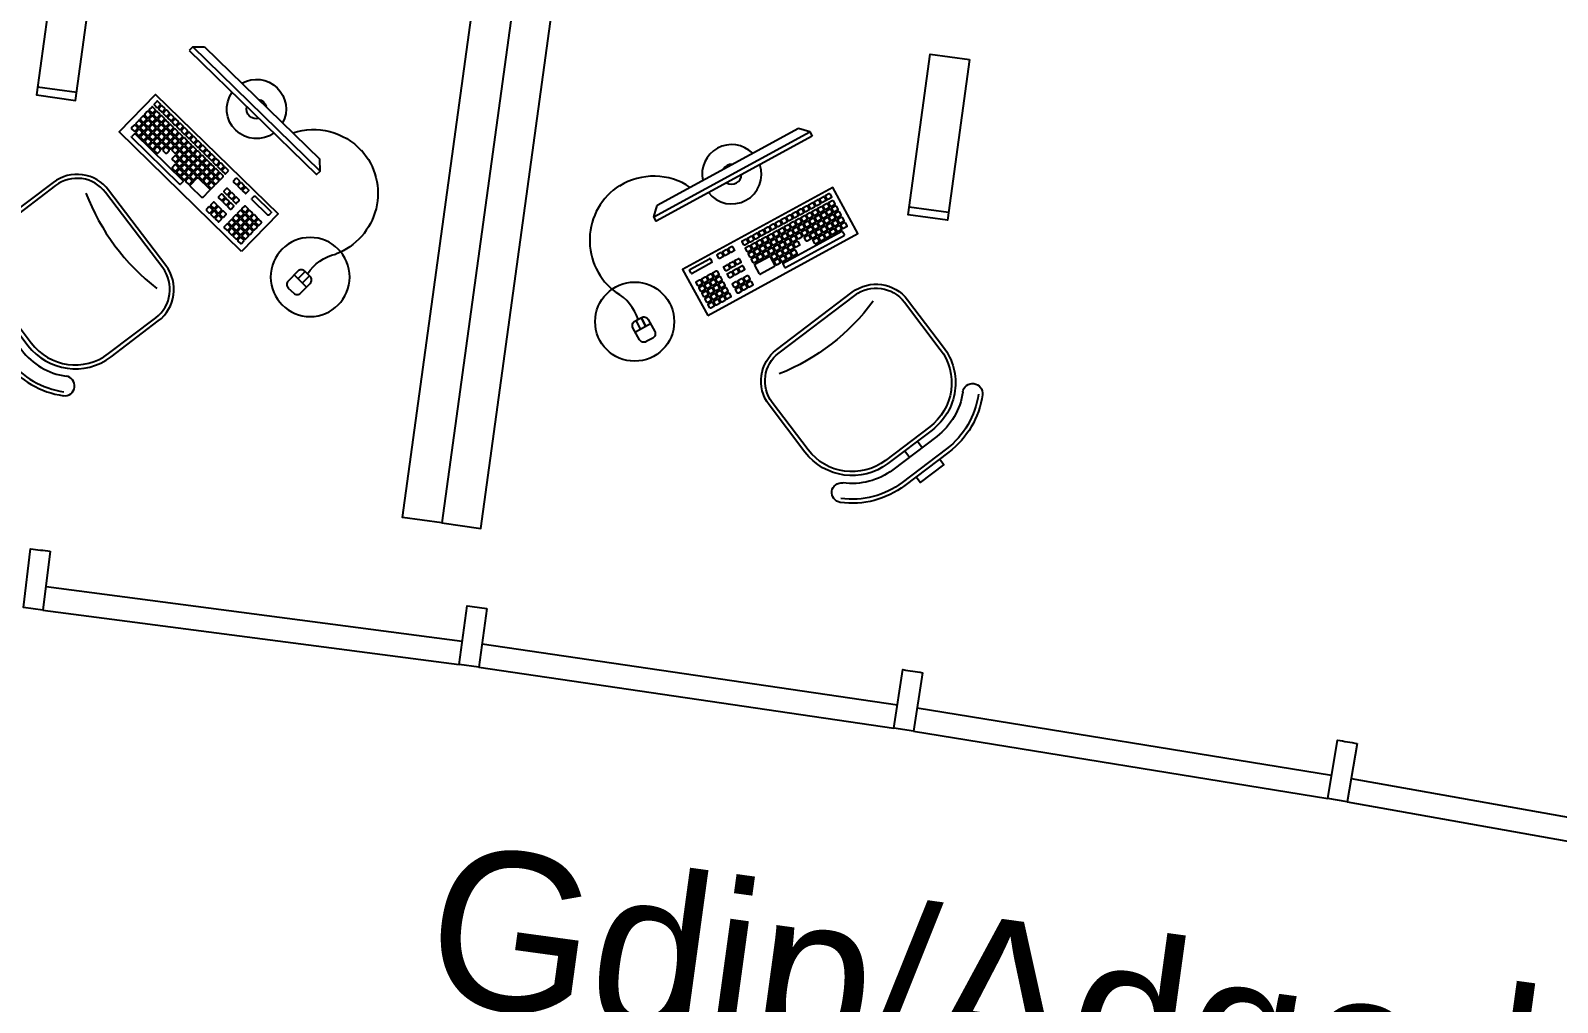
# Model space of a CAD drawing. Extents: x -1.7 to 87, y -33.6 to 19.
# Drawn here: x 23.997 to 27.86, y -1.741 to 0.718 of the extents above; entities that cross this region are included whole.
import ezdxf

# ---------------------------------------------------------------- set-up
doc = ezdxf.new("R2010")
doc.units = 0
for name, color, linetype in [('AR-ESQ', 2, 'Continuous'), ('AR-MOB', 2, 'Continuous'), ('AR-TXT', 2, 'Continuous')]:
    doc.layers.add(name, color=color, linetype=linetype)
doc.styles.add('1-125', font='stylu.ttf', dxfattribs={"height": 0.2})

# ---------------------------------------------------------------- blocks, each defined once
blk = doc.blocks.new('CADEIRA-S')
at = {"color": 2}
for p, q in [((0.0718, 0.2686), (-0.0682, 0.2686)), ((0.0718, 0.2186), (-0.0682, 0.2186)), ((0.0718, 0.1986), (-0.0682, 0.1986)), ((-0.2182, 0.0486), (-0.2182, -0.1014)), ((0.2218, -0.1014), (0.2218, 0.0486)), ((-0.1182, -0.2014), (0.1218, -0.2014))]:
    blk.add_line(p, q, dxfattribs=at)
at = {"color": 1}
for p, q in [((0.0718, 0.2586), (-0.0682, 0.2586)), ((-0.0148, 0.1986), (-0.0149, 0.2186)), ((0.0252, 0.1986), (0.0251, 0.2186)), ((0.0718, 0.1886), (-0.0682, 0.1886)), ((-0.2082, 0.0486), (-0.2082, -0.1014)), ((0.2118, -0.1014), (0.2118, 0.0486)), ((-0.1182, -0.1914), (0.1218, -0.1914))]:
    blk.add_line(p, q, dxfattribs=at)
at = {"color": 2}
blk.add_lwpolyline([(-0.032, 0.2686), (-0.032, 0.2867), (0.0426, 0.2867), (0.0426, 0.2686)], dxfattribs=at)
for centre, radius, start, end in [((-0.0682, 0.0486), 0.22, 90, 135), ((0.0718, 0.0486), 0.22, 45, 90), ((-0.2061, 0.1864), 0.025, 135, 315), ((-0.0682, 0.0486), 0.15, 90, 180), ((-0.0682, 0.0486), 0.17, 90, 135), ((0.0718, 0.0486), 0.17, 45, 90), ((0.0718, 0.0486), 0.15, 0, 90), ((0.2097, 0.1864), 0.025, 225, 45), ((-0.1182, -0.1014), 0.1, 180, 270), ((0.1218, -0.1014), 0.1, 270, 0)]:
    blk.add_arc(centre, radius, start, end, dxfattribs=at)
at = {"color": 1}
for centre, radius, start, end in [((-0.0682, 0.0486), 0.21, 90, 135), ((0.0718, 0.0486), 0.21, 45, 90), ((-0.0682, 0.0486), 0.14, 90, 180), ((0.0718, 0.0486), 0.14, 0, 90), ((-0.1182, -0.1014), 0.09, 180, 270), ((0.1218, -0.1014), 0.09, 270, 0), ((-0.0052, -0.6823), 0.5534, 73.6911, 105.2491)]:
    blk.add_arc(centre, radius, start, end, dxfattribs=at)
blk = doc.blocks.new('CPU')
at = {"color": 1}
blk.add_line((1.1721, 1.0512), (1.1721, 0.9512), dxfattribs=at)
blk.add_lwpolyline([(0.7821, 0.9512), (1.1921, 0.9512), (1.1921, 1.0512), (0.7821, 1.0512)], close=True, dxfattribs=at)
blk = doc.blocks.new('estacao de trabalho 290 x 150')
at = {"color": 252}
for p, q in [((0.5718, 0.898), (0.5753, 0.9006)), ((0.681, 0.7663), (0.5804, 0.9024)), ((0.5808, 0.9046), (0.5882, 0.9101)), ((0.691, 0.7737), (0.5904, 0.9098)), ((0.6693, 0.7315), (0.6898, 0.7467)), ((0.6743, 0.7593), (0.6777, 0.7619)), ((0.6832, 0.7659), (0.6907, 0.7714)), ((0.6921, 0.7463), (0.7165, 0.7132)), ((0.6934, 0.6962), (0.669, 0.7293)), ((0.7162, 0.711), (0.6957, 0.6958)), ((0.7401, 0.6863), (0.7375, 0.6898)), ((0.7289, 0.5348), (0.6952, 0.5804)), ((0.6955, 0.5827), (0.7022, 0.5876)), ((0.7044, 0.5873), (0.7381, 0.5416)), ((0.7378, 0.5394), (0.7311, 0.5345))]:
    blk.add_line(p, q, dxfattribs=at)
at = {"color": 2}
for p, q in [((0.3423, 0.788), (0.3379, 0.7583)), ((0.3379, 0.7583), (0.5801, 0.4305)), ((0.6097, 0.426), (0.5801, 0.4305)), ((0.8666, 0.4291), (0.887, 0.4442)), ((0.887, 0.4442), (0.8666, 0.4291)), ((0.8758, 0.4167), (0.8962, 0.4318)), ((0.8789, 0.4551), (0.905, 0.4198))]:
    blk.add_line(p, q, dxfattribs=at)
for points in [[(0.8381, 0.5953), (0.5809, 0.9435), (0.4743, 0.8647), (0.7315, 0.5165)], [(-1.45, 0), (1.45, 0), (1.45, 0.1), (-1.45, 0.1)]]:
    blk.add_lwpolyline(points, close=True, dxfattribs=at)
at = {"color": 252}
for points in [[(0.5331, 0.8893), (0.54, 0.8944, -0.414214), (0.5427, 0.894), (0.5478, 0.8871, -0.414214), (0.5474, 0.8844), (0.5405, 0.8793, -0.414214), (0.5378, 0.8797), (0.5327, 0.8866, -0.414214)], [(0.546, 0.8988), (0.5529, 0.9039, -0.414214), (0.5556, 0.9035), (0.5607, 0.8966, -0.414214), (0.5603, 0.8939), (0.5533, 0.8888, -0.414214), (0.5507, 0.8892), (0.5456, 0.8962, -0.414214)], [(0.5555, 0.8859), (0.5624, 0.8911, -0.414214), (0.5651, 0.8907), (0.5702, 0.8837, -0.414214), (0.5698, 0.8811), (0.5629, 0.8759, -0.414214), (0.5602, 0.8763), (0.5551, 0.8833, -0.414214)], [(0.5588, 0.9083), (0.5658, 0.9134, -0.414214), (0.5684, 0.913), (0.5736, 0.9061, -0.414214), (0.5732, 0.9034), (0.5662, 0.8983, -0.414214), (0.5636, 0.8987), (0.5584, 0.9057, -0.414214)], [(0.5683, 0.8954), (0.5753, 0.9006, -0.414214), (0.5779, 0.9002), (0.5831, 0.8932, -0.414214), (0.5827, 0.8906), (0.5757, 0.8854, -0.414214), (0.5731, 0.8858), (0.5679, 0.8928, -0.414214)], [(0.4915, 0.8595), (0.4985, 0.8646, -0.414214), (0.5011, 0.8642), (0.5063, 0.8573, -0.414214), (0.5059, 0.8546), (0.4989, 0.8495, -0.414214), (0.4963, 0.8499), (0.4911, 0.8569, -0.414214)], [(0.501, 0.8466), (0.508, 0.8518, -0.414214), (0.5106, 0.8514), (0.5158, 0.8444, -0.414214), (0.5154, 0.8418), (0.5084, 0.8366, -0.414214), (0.5058, 0.837), (0.5006, 0.844, -0.414214)], [(0.5073, 0.8703), (0.5143, 0.8754, -0.414214), (0.5169, 0.875), (0.5221, 0.8681, -0.414214), (0.5217, 0.8654), (0.5147, 0.8603, -0.414214), (0.5121, 0.8607), (0.507, 0.8676, -0.414214)], [(0.5169, 0.8574), (0.5238, 0.8625, -0.414214), (0.5265, 0.8621), (0.5316, 0.8552, -0.414214), (0.5312, 0.8525), (0.5242, 0.8474, -0.414214), (0.5216, 0.8478), (0.5165, 0.8548, -0.414214)], [(0.5202, 0.8798), (0.5272, 0.8849, -0.414214), (0.5298, 0.8845), (0.535, 0.8776, -0.414214), (0.5346, 0.8749), (0.5276, 0.8698, -0.414214), (0.525, 0.8702), (0.5198, 0.8771, -0.414214)], [(0.5264, 0.8445), (0.5333, 0.8497, -0.414214), (0.536, 0.8493), (0.5411, 0.8423, -0.414214), (0.5407, 0.8397), (0.5338, 0.8345, -0.414214), (0.5311, 0.8349), (0.526, 0.8419, -0.414214)], [(0.5297, 0.8669), (0.5367, 0.8721, -0.414214), (0.5393, 0.8717), (0.5445, 0.8647, -0.414214), (0.5441, 0.8621), (0.5371, 0.8569, -0.414214), (0.5345, 0.8573), (0.5293, 0.8643, -0.414214)], [(0.5392, 0.854), (0.5462, 0.8592, -0.414214), (0.5488, 0.8588), (0.554, 0.8518, -0.414214), (0.5536, 0.8492), (0.5466, 0.844, -0.414214), (0.544, 0.8444), (0.5388, 0.8514, -0.414214)], [(0.5426, 0.8764), (0.5495, 0.8816, -0.414214), (0.5522, 0.8812), (0.5573, 0.8742, -0.414214), (0.5569, 0.8716), (0.55, 0.8664, -0.414214), (0.5473, 0.8668), (0.5422, 0.8738, -0.414214)], [(0.5521, 0.8636), (0.5591, 0.8687, -0.414214), (0.5617, 0.8683), (0.5668, 0.8613, -0.414214), (0.5664, 0.8587), (0.5595, 0.8536, -0.414214), (0.5568, 0.8539), (0.5517, 0.8609, -0.414214)], [(0.5616, 0.8507), (0.5686, 0.8558, -0.414214), (0.5712, 0.8554), (0.5763, 0.8485, -0.414214), (0.5759, 0.8458), (0.569, 0.8407, -0.414214), (0.5663, 0.8411), (0.5612, 0.848, -0.414214)], [(0.565, 0.8731), (0.5719, 0.8782, -0.414214), (0.5746, 0.8778), (0.5797, 0.8708, -0.414214), (0.5793, 0.8682), (0.5724, 0.8631, -0.414214), (0.5697, 0.8635), (0.5646, 0.8704, -0.414214)], [(0.5745, 0.8602), (0.5814, 0.8653, -0.414214), (0.5841, 0.8649), (0.5892, 0.858, -0.414214), (0.5888, 0.8553), (0.5819, 0.8502, -0.414214), (0.5792, 0.8506), (0.5741, 0.8575, -0.414214)], [(0.5778, 0.8826), (0.5848, 0.8877, -0.414214), (0.5874, 0.8873), (0.5926, 0.8804, -0.414214), (0.5922, 0.8777), (0.5852, 0.8726, -0.414214), (0.5826, 0.873), (0.5774, 0.8799, -0.414214)], [(0.584, 0.8473), (0.5909, 0.8525, -0.414214), (0.5936, 0.8521), (0.5987, 0.8451, -0.414214), (0.5983, 0.8425), (0.5914, 0.8373, -0.414214), (0.5887, 0.8377), (0.5836, 0.8447, -0.414214)], [(0.5873, 0.8697), (0.5943, 0.8748, -0.414214), (0.5969, 0.8744), (0.6021, 0.8675, -0.414214), (0.6017, 0.8648), (0.5947, 0.8597, -0.414214), (0.5921, 0.8601), (0.5869, 0.8671, -0.414214)], [(0.5969, 0.8568), (0.6038, 0.862, -0.414214), (0.6065, 0.8616), (0.6116, 0.8546, -0.414214), (0.6112, 0.852), (0.6042, 0.8468, -0.414214), (0.6016, 0.8472), (0.5965, 0.8542, -0.414214)], [(0.5105, 0.8338), (0.5175, 0.8389, -0.414214), (0.5201, 0.8385), (0.5253, 0.8315, -0.414214), (0.5249, 0.8289), (0.5179, 0.8238, -0.414214), (0.5153, 0.8242), (0.5101, 0.8311, -0.414214)], [(0.52, 0.8209), (0.527, 0.826, -0.414214), (0.5296, 0.8256), (0.5348, 0.8187, -0.414214), (0.5344, 0.816), (0.5274, 0.8109, -0.414214), (0.5248, 0.8113), (0.5196, 0.8182, -0.414214)], [(0.5295, 0.808), (0.5365, 0.8132, -0.414214), (0.5391, 0.8128), (0.5443, 0.8058, -0.414214), (0.5439, 0.8032), (0.5369, 0.798, -0.414214), (0.5343, 0.7984), (0.5292, 0.8054, -0.414214)], [(0.5359, 0.8317), (0.5428, 0.8368, -0.414214), (0.5455, 0.8364), (0.5506, 0.8295, -0.414214), (0.5502, 0.8268), (0.5433, 0.8217, -0.414214), (0.5406, 0.8221), (0.5355, 0.829, -0.414214)], [(0.5454, 0.8188), (0.5523, 0.8239, -0.414214), (0.555, 0.8235), (0.5601, 0.8166, -0.414214), (0.5597, 0.8139), (0.5528, 0.8088, -0.414214), (0.5501, 0.8092), (0.545, 0.8162, -0.414214)], [(0.5487, 0.8412), (0.5557, 0.8463, -0.414214), (0.5583, 0.8459), (0.5635, 0.839, -0.414214), (0.5631, 0.8363), (0.5561, 0.8312, -0.414214), (0.5535, 0.8316), (0.5483, 0.8385, -0.414214)], [(0.5549, 0.8059), (0.5618, 0.8111, -0.414214), (0.5645, 0.8107), (0.5696, 0.8037, -0.414214), (0.5692, 0.8011), (0.5623, 0.7959, -0.414214), (0.5596, 0.7963), (0.5545, 0.8033, -0.414214)], [(0.5582, 0.8283), (0.5652, 0.8334, -0.414214), (0.5678, 0.833), (0.573, 0.8261, -0.414214), (0.5726, 0.8234), (0.5656, 0.8183, -0.414214), (0.563, 0.8187), (0.5578, 0.8257, -0.414214)], [(0.5678, 0.8154), (0.5747, 0.8206, -0.414214), (0.5774, 0.8202), (0.5825, 0.8132, -0.414214), (0.5821, 0.8106), (0.5751, 0.8054, -0.414214), (0.5725, 0.8058), (0.5674, 0.8128, -0.414214)], [(0.5711, 0.8378), (0.5781, 0.843, -0.414214), (0.5807, 0.8426), (0.5859, 0.8356, -0.414214), (0.5855, 0.833), (0.5785, 0.8278, -0.414214), (0.5759, 0.8282), (0.5707, 0.8352, -0.414214)], [(0.5806, 0.8249), (0.5876, 0.8301, -0.414214), (0.5902, 0.8297), (0.5954, 0.8227, -0.414214), (0.595, 0.8201), (0.588, 0.8149, -0.414214), (0.5854, 0.8153), (0.5802, 0.8223, -0.414214)], [(0.5901, 0.8121), (0.5971, 0.8172, -0.414214), (0.5997, 0.8168), (0.6049, 0.8099, -0.414214), (0.6045, 0.8072), (0.5975, 0.8021, -0.414214), (0.5949, 0.8025), (0.5897, 0.8094, -0.414214)], [(0.5935, 0.8345), (0.6004, 0.8396, -0.414214), (0.6031, 0.8392), (0.6082, 0.8322, -0.414214), (0.6078, 0.8296), (0.6009, 0.8245, -0.414214), (0.5982, 0.8249), (0.5931, 0.8318, -0.414214)], [(0.603, 0.8216), (0.61, 0.8267, -0.414214), (0.6126, 0.8263), (0.6177, 0.8194, -0.414214), (0.6173, 0.8167), (0.6104, 0.8116, -0.414214), (0.6077, 0.812), (0.6026, 0.8189, -0.414214)], [(0.6064, 0.844), (0.6133, 0.8491, -0.414214), (0.616, 0.8487), (0.6211, 0.8417, -0.414214), (0.6207, 0.8391), (0.6137, 0.834, -0.414214), (0.6111, 0.8344), (0.606, 0.8413, -0.414214)], [(0.5391, 0.7952), (0.546, 0.8003, -0.414214), (0.5487, 0.7999), (0.5538, 0.7929, -0.414214), (0.5534, 0.7903), (0.5464, 0.7852, -0.414214), (0.5438, 0.7856), (0.5387, 0.7925, -0.414214)], [(0.5486, 0.7823), (0.5555, 0.7874, -0.414214), (0.5582, 0.787), (0.5633, 0.7801, -0.414214), (0.5629, 0.7774), (0.556, 0.7723, -0.414214), (0.5533, 0.7727), (0.5482, 0.7796, -0.414214)], [(0.5581, 0.7694), (0.565, 0.7746, -0.414214), (0.5677, 0.7742), (0.5728, 0.7672, -0.414214), (0.5724, 0.7646), (0.5655, 0.7594, -0.414214), (0.5628, 0.7598), (0.5577, 0.7668, -0.414214)], [(0.5644, 0.7931), (0.5713, 0.7982, -0.414214), (0.574, 0.7978), (0.5791, 0.7908, -0.414214), (0.5787, 0.7882), (0.5718, 0.7831, -0.414214), (0.5691, 0.7835), (0.564, 0.7904, -0.414214)], [(0.5739, 0.7802), (0.5809, 0.7853, -0.414214), (0.5835, 0.7849), (0.5886, 0.778, -0.414214), (0.5882, 0.7753), (0.5813, 0.7702, -0.414214), (0.5786, 0.7706), (0.5735, 0.7775, -0.414214)], [(0.5773, 0.8026), (0.5842, 0.8077, -0.414214), (0.5869, 0.8073), (0.592, 0.8004, -0.414214), (0.5916, 0.7977), (0.5846, 0.7926, -0.414214), (0.582, 0.793), (0.5769, 0.7999, -0.414214)], [(0.5834, 0.7673), (0.5904, 0.7725, -0.414214), (0.593, 0.7721), (0.5981, 0.7651, -0.414214), (0.5977, 0.7625), (0.5908, 0.7573, -0.414214), (0.5881, 0.7577), (0.583, 0.7647, -0.414214)], [(0.5868, 0.7897), (0.5937, 0.7948, -0.414214), (0.5964, 0.7944), (0.6015, 0.7875, -0.414214), (0.6011, 0.7848), (0.5942, 0.7797, -0.414214), (0.5915, 0.7801), (0.5864, 0.7871, -0.414214)], [(0.5963, 0.7768), (0.6032, 0.782, -0.414214), (0.6059, 0.7816), (0.611, 0.7746, -0.414214), (0.6106, 0.772), (0.6037, 0.7668, -0.414214), (0.601, 0.7672), (0.5959, 0.7742, -0.414214)], [(0.5996, 0.7992), (0.6066, 0.8043, -0.414214), (0.6092, 0.8039), (0.6144, 0.797, -0.414214), (0.614, 0.7943), (0.607, 0.7892, -0.414214), (0.6044, 0.7896), (0.5992, 0.7966, -0.414214)], [(0.6091, 0.7863), (0.6161, 0.7915, -0.414214), (0.6187, 0.7911), (0.6239, 0.7841, -0.414214), (0.6235, 0.7815), (0.6165, 0.7763, -0.414214), (0.6139, 0.7767), (0.6087, 0.7837, -0.414214)], [(0.6187, 0.7735), (0.6256, 0.7786, -0.414214), (0.6283, 0.7782), (0.6334, 0.7713, -0.414214), (0.633, 0.7686), (0.626, 0.7635, -0.414214), (0.6234, 0.7639), (0.6183, 0.7708, -0.414214)], [(0.622, 0.7958), (0.629, 0.801, -0.414214), (0.6316, 0.8006), (0.6368, 0.7936, -0.414214), (0.6364, 0.791), (0.6294, 0.7858, -0.414214), (0.6268, 0.7862), (0.6216, 0.7932, -0.414214)], [(0.6315, 0.783), (0.6385, 0.7881, -0.414214), (0.6411, 0.7877), (0.6463, 0.7808, -0.414214), (0.6459, 0.7781), (0.6389, 0.773, -0.414214), (0.6363, 0.7734), (0.6311, 0.7803, -0.414214)], [(0.641, 0.7701), (0.648, 0.7752, -0.414214), (0.6506, 0.7748), (0.6558, 0.7679, -0.414214), (0.6554, 0.7652), (0.6484, 0.7601, -0.414214), (0.6458, 0.7605), (0.6406, 0.7675, -0.414214)], [(0.6444, 0.7925), (0.6513, 0.7976, -0.414214), (0.654, 0.7972), (0.6591, 0.7903, -0.414214), (0.6587, 0.7876), (0.6518, 0.7825, -0.414214), (0.6491, 0.7829), (0.644, 0.7898, -0.414214)], [(0.6539, 0.7796), (0.6608, 0.7848, -0.414214), (0.6635, 0.7844), (0.6686, 0.7774, -0.414214), (0.6682, 0.7748), (0.6613, 0.7696, -0.414214), (0.6586, 0.77), (0.6535, 0.777, -0.414214)], [(0.5676, 0.7566), (0.5745, 0.7617, -0.414214), (0.5772, 0.7613), (0.5823, 0.7543, -0.414214), (0.5819, 0.7517), (0.575, 0.7465, -0.414214), (0.5723, 0.7469), (0.5672, 0.7539, -0.414214)], [(0.5771, 0.7437), (0.584, 0.7488, -0.414214), (0.5867, 0.7484), (0.5918, 0.7415, -0.414214), (0.5914, 0.7388), (0.5845, 0.7337, -0.414214), (0.5818, 0.7341), (0.5767, 0.741, -0.414214)], [(0.5866, 0.7308), (0.5935, 0.7359, -0.414214), (0.5962, 0.7356), (0.6013, 0.7286, -0.414214), (0.6009, 0.7259), (0.594, 0.7208, -0.414214), (0.5913, 0.7212), (0.5862, 0.7282, -0.414214)], [(0.5929, 0.7545), (0.5999, 0.7596, -0.414214), (0.6025, 0.7592), (0.6077, 0.7522, -0.414214), (0.6073, 0.7496), (0.6003, 0.7445, -0.414214), (0.5977, 0.7449), (0.5925, 0.7518, -0.414214)], [(0.6024, 0.7416), (0.6094, 0.7467, -0.414214), (0.612, 0.7463), (0.6172, 0.7394, -0.414214), (0.6168, 0.7367), (0.6098, 0.7316, -0.414214), (0.6072, 0.732), (0.602, 0.7389, -0.414214)], [(0.6058, 0.764), (0.6127, 0.7691, -0.414214), (0.6154, 0.7687), (0.6205, 0.7617, -0.414214), (0.6201, 0.7591), (0.6132, 0.754, -0.414214), (0.6105, 0.7544), (0.6054, 0.7613, -0.414214)], [(0.6119, 0.7287), (0.6189, 0.7339, -0.414214), (0.6215, 0.7335), (0.6267, 0.7265, -0.414214), (0.6263, 0.7239), (0.6193, 0.7187, -0.414214), (0.6167, 0.7191), (0.6115, 0.7261, -0.414214)], [(0.6153, 0.7511), (0.6222, 0.7562, -0.414214), (0.6249, 0.7558), (0.63, 0.7489, -0.414214), (0.6296, 0.7462), (0.6227, 0.7411, -0.414214), (0.62, 0.7415), (0.6149, 0.7484, -0.414214)], [(0.6248, 0.7382), (0.6317, 0.7434, -0.414214), (0.6344, 0.743), (0.6395, 0.736, -0.414214), (0.6391, 0.7334), (0.6322, 0.7282, -0.414214), (0.6295, 0.7286), (0.6244, 0.7356, -0.414214)], [(0.6282, 0.7606), (0.6351, 0.7657, -0.414214), (0.6378, 0.7653), (0.6429, 0.7584, -0.414214), (0.6425, 0.7557), (0.6355, 0.7506, -0.414214), (0.6329, 0.751), (0.6278, 0.758, -0.414214)], [(0.6377, 0.7477), (0.6446, 0.7529, -0.414214), (0.6473, 0.7525), (0.6524, 0.7455, -0.414214), (0.652, 0.7429), (0.6451, 0.7377, -0.414214), (0.6424, 0.7381), (0.6373, 0.7451, -0.414214)], [(0.6472, 0.7349), (0.6541, 0.74, -0.414214), (0.6568, 0.7396), (0.6619, 0.7326, -0.414214), (0.6615, 0.73), (0.6546, 0.7249, -0.414214), (0.6519, 0.7253), (0.6468, 0.7322, -0.414214)], [(0.6505, 0.7572), (0.6575, 0.7624, -0.414214), (0.6601, 0.762), (0.6653, 0.755, -0.414214), (0.6649, 0.7524), (0.6579, 0.7472, -0.414214), (0.6553, 0.7476), (0.6501, 0.7546, -0.414214)], [(0.66, 0.7444), (0.667, 0.7495, -0.414214), (0.6696, 0.7491), (0.6748, 0.7422, -0.414214), (0.6744, 0.7395), (0.6674, 0.7344, -0.414214), (0.6648, 0.7348), (0.6596, 0.7417, -0.414214)], [(0.6634, 0.7667), (0.6704, 0.7719, -0.414214), (0.673, 0.7715), (0.6781, 0.7645, -0.414214), (0.6777, 0.7619), (0.6708, 0.7567, -0.414214), (0.6681, 0.7571), (0.663, 0.7641, -0.414214)], [(0.6729, 0.7539), (0.6799, 0.759, -0.414214), (0.6825, 0.7586), (0.6877, 0.7517, -0.414214), (0.6873, 0.749), (0.6803, 0.7439, -0.414214), (0.6777, 0.7443), (0.6725, 0.7512, -0.414214)], [(0.5961, 0.7179), (0.6031, 0.7231, -0.414214), (0.6057, 0.7227), (0.6108, 0.7157, -0.414214), (0.6104, 0.7131), (0.6035, 0.7079, -0.414214), (0.6008, 0.7083), (0.5957, 0.7153, -0.414214)], [(0.6056, 0.7051), (0.6126, 0.7102, -0.414214), (0.6152, 0.7098), (0.6203, 0.7029, -0.414214), (0.6199, 0.7002), (0.613, 0.6951, -0.414214), (0.6103, 0.6955), (0.6052, 0.7024, -0.414214)], [(0.6151, 0.6922), (0.6221, 0.6973, -0.414214), (0.6247, 0.6969), (0.6299, 0.69, -0.414214), (0.6295, 0.6873), (0.6225, 0.6822, -0.414214), (0.6199, 0.6826), (0.6147, 0.6896, -0.414214)], [(0.6214, 0.7158), (0.6284, 0.721, -0.414214), (0.631, 0.7206), (0.6362, 0.7136, -0.414214), (0.6358, 0.711), (0.6288, 0.7058, -0.414214), (0.6262, 0.7062), (0.621, 0.7132, -0.414214)], [(0.6309, 0.703), (0.6379, 0.7081, -0.414214), (0.6405, 0.7077), (0.6457, 0.7008, -0.414214), (0.6453, 0.6981), (0.6383, 0.693, -0.414214), (0.6357, 0.6934), (0.6305, 0.7003, -0.414214)], [(0.6343, 0.7254), (0.6413, 0.7305, -0.414214), (0.6439, 0.7301), (0.649, 0.7231, -0.414214), (0.6486, 0.7205), (0.6417, 0.7154, -0.414214), (0.639, 0.7158), (0.6339, 0.7227, -0.414214)], [(0.6405, 0.6901), (0.6474, 0.6952, -0.414214), (0.65, 0.6948), (0.6552, 0.6879, -0.414214), (0.6548, 0.6852), (0.6478, 0.6801, -0.414214), (0.6452, 0.6805), (0.6401, 0.6875, -0.414214)], [(0.6438, 0.7125), (0.6508, 0.7176, -0.414214), (0.6534, 0.7172), (0.6586, 0.7103, -0.414214), (0.6582, 0.7076), (0.6512, 0.7025, -0.414214), (0.6486, 0.7029), (0.6434, 0.7098, -0.414214)], [(0.6533, 0.6996), (0.6603, 0.7048, -0.414214), (0.6629, 0.7044), (0.6681, 0.6974, -0.414214), (0.6677, 0.6948), (0.6607, 0.6896, -0.414214), (0.6581, 0.69), (0.6529, 0.697, -0.414214)], [(0.6567, 0.722), (0.6636, 0.7271, -0.414214), (0.6663, 0.7267), (0.6714, 0.7198, -0.414214), (0.671, 0.7171), (0.6641, 0.712, -0.414214), (0.6614, 0.7124), (0.6563, 0.7193, -0.414214)], [(0.6662, 0.7091), (0.6731, 0.7143, -0.414214), (0.6758, 0.7139), (0.6809, 0.7069, -0.414214), (0.6805, 0.7043), (0.6736, 0.6991, -0.414214), (0.6709, 0.6995), (0.6658, 0.7065, -0.414214)], [(0.6757, 0.6963), (0.6826, 0.7014, -0.414214), (0.6853, 0.701), (0.6904, 0.694, -0.414214), (0.69, 0.6914), (0.6831, 0.6863, -0.414214), (0.6804, 0.6867), (0.6753, 0.6936, -0.414214)], [(0.7379, 0.6924), (0.7448, 0.6976, -0.414214), (0.7475, 0.6972), (0.7526, 0.6902, -0.414214), (0.7522, 0.6876), (0.7453, 0.6824, -0.414214), (0.7426, 0.6828), (0.7375, 0.6898, -0.414214)], [(0.6246, 0.6793), (0.6316, 0.6845, -0.414214), (0.6342, 0.6841), (0.6394, 0.6771, -0.414214), (0.639, 0.6745), (0.632, 0.6693, -0.414214), (0.6294, 0.6697), (0.6242, 0.6767, -0.414214)], [(0.6341, 0.6665), (0.6411, 0.6716, -0.414214), (0.6437, 0.6712), (0.6489, 0.6643, -0.414214), (0.6485, 0.6616), (0.6415, 0.6565, -0.414214), (0.6389, 0.6569), (0.6337, 0.6638, -0.414214)], [(0.65, 0.6772), (0.6569, 0.6824, -0.414214), (0.6596, 0.682), (0.6647, 0.675, -0.414214), (0.6643, 0.6724), (0.6573, 0.6672, -0.414214), (0.6547, 0.6676), (0.6496, 0.6746, -0.414214)], [(0.6628, 0.6867), (0.6698, 0.6919, -0.414214), (0.6724, 0.6915), (0.6776, 0.6845, -0.414214), (0.6772, 0.6819), (0.6702, 0.6767, -0.414214), (0.6676, 0.6771), (0.6624, 0.6841, -0.414214)], [(0.6857, 0.6548), (0.6927, 0.6599, -0.414214), (0.6953, 0.6595), (0.7004, 0.6525, -0.414214), (0.7, 0.6499), (0.6931, 0.6448, -0.414214), (0.6904, 0.6451), (0.6853, 0.6521, -0.414214)], [(0.7021, 0.6664), (0.7091, 0.6715, -0.414214), (0.7117, 0.6711), (0.7169, 0.6641, -0.414214), (0.7165, 0.6615), (0.7095, 0.6564, -0.414214), (0.7069, 0.6568), (0.7017, 0.6637, -0.414214)], [(0.7116, 0.6535), (0.7186, 0.6586, -0.414214), (0.7212, 0.6582), (0.7264, 0.6513, -0.414214), (0.726, 0.6486), (0.719, 0.6435, -0.414214), (0.7164, 0.6439), (0.7112, 0.6508, -0.414214)], [(0.725, 0.6829), (0.732, 0.6881, -0.414214), (0.7346, 0.6877), (0.7398, 0.6807, -0.414214), (0.7394, 0.6781), (0.7324, 0.6729, -0.414214), (0.7298, 0.6733), (0.7246, 0.6803, -0.414214)], [(0.7345, 0.6701), (0.7415, 0.6752, -0.414214), (0.7441, 0.6748), (0.7493, 0.6678, -0.414214), (0.7489, 0.6652), (0.7419, 0.6601, -0.414214), (0.7393, 0.6605), (0.7341, 0.6674, -0.414214)], [(0.744, 0.6572), (0.751, 0.6623, -0.414214), (0.7536, 0.6619), (0.7588, 0.655, -0.414214), (0.7584, 0.6523), (0.7514, 0.6472, -0.414214), (0.7488, 0.6476), (0.7436, 0.6545, -0.414214)], [(0.7474, 0.6796), (0.7544, 0.6847, -0.414214), (0.757, 0.6843), (0.7621, 0.6773, -0.414214), (0.7617, 0.6747), (0.7548, 0.6696, -0.414214), (0.7521, 0.67), (0.747, 0.6769, -0.414214)], [(0.7569, 0.6667), (0.7639, 0.6718, -0.414214), (0.7665, 0.6714), (0.7716, 0.6645, -0.414214), (0.7713, 0.6618), (0.7643, 0.6567, -0.414214), (0.7617, 0.6571), (0.7565, 0.664, -0.414214)], [(0.6575, 0.6343), (0.6645, 0.6395, -0.414214), (0.6671, 0.6391), (0.6723, 0.6321, -0.414214), (0.6719, 0.6295), (0.6649, 0.6243, -0.414214), (0.6623, 0.6247), (0.6571, 0.6317, -0.414214)], [(0.667, 0.6215), (0.674, 0.6266, -0.414214), (0.6766, 0.6262), (0.6818, 0.6192, -0.414214), (0.6814, 0.6166), (0.6744, 0.6115, -0.414214), (0.6718, 0.6119), (0.6666, 0.6188, -0.414214)], [(0.6952, 0.6419), (0.7022, 0.647, -0.414214), (0.7048, 0.6466), (0.7099, 0.6397, -0.414214), (0.7095, 0.637), (0.7026, 0.6319, -0.414214), (0.6999, 0.6323), (0.6948, 0.6392, -0.414214)], [(0.7047, 0.629), (0.7117, 0.6342, -0.414214), (0.7143, 0.6338), (0.7195, 0.6268, -0.414214), (0.7191, 0.6242), (0.7121, 0.619, -0.414214), (0.7095, 0.6194), (0.7043, 0.6264, -0.414214)], [(0.7211, 0.6406), (0.7281, 0.6458, -0.414214), (0.7307, 0.6454), (0.7359, 0.6384, -0.414214), (0.7355, 0.6358), (0.7285, 0.6306, -0.414214), (0.7259, 0.631), (0.7207, 0.638, -0.414214)], [(0.7366, 0.6133), (0.7436, 0.6185, -0.414214), (0.7462, 0.6181), (0.7514, 0.6111, -0.414214), (0.751, 0.6085), (0.744, 0.6033, -0.414214), (0.7414, 0.6037), (0.7362, 0.6107, -0.414214)], [(0.7495, 0.6228), (0.7564, 0.628, -0.414214), (0.7591, 0.6276), (0.7642, 0.6206, -0.414214), (0.7638, 0.618), (0.7569, 0.6128, -0.414214), (0.7542, 0.6132), (0.7491, 0.6202, -0.414214)], [(0.7624, 0.6323), (0.7693, 0.6375, -0.414214), (0.772, 0.6371), (0.7771, 0.6301, -0.414214), (0.7767, 0.6275), (0.7698, 0.6223, -0.414214), (0.7671, 0.6227), (0.762, 0.6297, -0.414214)], [(0.7719, 0.6195), (0.7788, 0.6246, -0.414214), (0.7815, 0.6242), (0.7866, 0.6173, -0.414214), (0.7862, 0.6146), (0.7793, 0.6095, -0.414214), (0.7766, 0.6099), (0.7715, 0.6168, -0.414214)], [(0.7752, 0.6418), (0.7822, 0.647, -0.414214), (0.7848, 0.6466), (0.79, 0.6396, -0.414214), (0.7896, 0.637), (0.7826, 0.6318, -0.414214), (0.78, 0.6322), (0.7748, 0.6392, -0.414214)], [(0.7847, 0.629), (0.7917, 0.6341, -0.414214), (0.7943, 0.6337), (0.7995, 0.6268, -0.414214), (0.7991, 0.6241), (0.7921, 0.619, -0.414214), (0.7895, 0.6194), (0.7843, 0.6263, -0.414214)], [(0.7942, 0.6161), (0.8012, 0.6212, -0.414214), (0.8038, 0.6208), (0.809, 0.6139, -0.414214), (0.8086, 0.6112), (0.8016, 0.6061, -0.414214), (0.799, 0.6065), (0.7938, 0.6135, -0.414214)], [(0.6766, 0.6086), (0.6835, 0.6137, -0.414214), (0.6862, 0.6133), (0.6913, 0.6064, -0.414214), (0.6909, 0.6037), (0.6839, 0.5986, -0.414214), (0.6813, 0.599), (0.6762, 0.6059, -0.414214)], [(0.7238, 0.6038), (0.7307, 0.609, -0.414214), (0.7334, 0.6086), (0.7385, 0.6016, -0.414214), (0.7381, 0.599), (0.7311, 0.5938, -0.414214), (0.7285, 0.5942), (0.7234, 0.6012, -0.414214)], [(0.7333, 0.5909), (0.7402, 0.5961, -0.414214), (0.7429, 0.5957), (0.748, 0.5887, -0.414214), (0.7476, 0.5861), (0.7407, 0.5809, -0.414214), (0.738, 0.5813), (0.7329, 0.5883, -0.414214)], [(0.7428, 0.5781), (0.7497, 0.5832, -0.414214), (0.7524, 0.5828), (0.7575, 0.5759, -0.414214), (0.7571, 0.5732), (0.7502, 0.5681, -0.414214), (0.7475, 0.5685), (0.7424, 0.5754, -0.414214)], [(0.7461, 0.6005), (0.7531, 0.6056, -0.414214), (0.7557, 0.6052), (0.7609, 0.5982, -0.414214), (0.7605, 0.5956), (0.7535, 0.5905, -0.414214), (0.7509, 0.5909), (0.7457, 0.5978, -0.414214)], [(0.7556, 0.5876), (0.7626, 0.5927, -0.414214), (0.7652, 0.5923), (0.7704, 0.5854, -0.414214), (0.77, 0.5827), (0.763, 0.5776, -0.414214), (0.7604, 0.578), (0.7552, 0.5849, -0.414214)], [(0.759, 0.61), (0.766, 0.6151, -0.414214), (0.7686, 0.6147), (0.7737, 0.6077, -0.414214), (0.7733, 0.6051), (0.7664, 0.6, -0.414214), (0.7637, 0.6004), (0.7586, 0.6073, -0.414214)], [(0.7651, 0.5747), (0.7721, 0.5799, -0.414214), (0.7747, 0.5795), (0.7799, 0.5725, -0.414214), (0.7795, 0.5699), (0.7725, 0.5647, -0.414214), (0.7699, 0.5651), (0.7647, 0.5721, -0.414214)], [(0.7685, 0.5971), (0.7755, 0.6022, -0.414214), (0.7781, 0.6018), (0.7832, 0.5949, -0.414214), (0.7828, 0.5922), (0.7759, 0.5871, -0.414214), (0.7732, 0.5875), (0.7681, 0.5944, -0.414214)], [(0.778, 0.5842), (0.785, 0.5894, -0.414214), (0.7876, 0.589), (0.7928, 0.582, -0.414214), (0.7924, 0.5794), (0.7854, 0.5742, -0.414214), (0.7828, 0.5746), (0.7776, 0.5816, -0.414214)], [(0.7814, 0.6066), (0.7883, 0.6117, -0.414214), (0.791, 0.6113), (0.7961, 0.6044, -0.414214), (0.7957, 0.6017), (0.7888, 0.5966, -0.414214), (0.7861, 0.597), (0.781, 0.604, -0.414214)], [(0.7909, 0.5937), (0.7978, 0.5989, -0.414214), (0.8005, 0.5985), (0.8056, 0.5915, -0.414214), (0.8052, 0.5889), (0.7983, 0.5837, -0.414214), (0.7956, 0.5841), (0.7905, 0.5911, -0.414214)], [(0.8038, 0.6032), (0.8107, 0.6084, -0.414214), (0.8134, 0.608), (0.8185, 0.601, -0.414214), (0.8181, 0.5984), (0.8111, 0.5932, -0.414214), (0.8085, 0.5936), (0.8034, 0.6006, -0.414214)], [(0.7523, 0.5652), (0.7592, 0.5703, -0.414214), (0.7619, 0.5699), (0.767, 0.563, -0.414214), (0.7666, 0.5603), (0.7597, 0.5552, -0.414214), (0.757, 0.5556), (0.7519, 0.5626, -0.414214)]]:
    blk.add_lwpolyline(points, format="xyb", close=True, dxfattribs=at)
at = {"color": 1}
blk.add_lwpolyline([(0.3524, 0.7954), (0.6198, 0.4335), (0.6097, 0.426), (0.3423, 0.788)], close=True, dxfattribs=at)
at = {"color": 2}
blk.add_lwpolyline([(0.925, 0.4502, -0.414214), (0.9224, 0.4327), (0.8947, 0.4122, -0.414214), (0.8772, 0.4148), (0.8659, 0.43, -0.414214), (0.8686, 0.4475), (0.8963, 0.468, -0.414214), (0.9138, 0.4654)], format="xyb", close=True, dxfattribs=at)
at = {"color": 1}
blk.add_circle((0.8788, 0.4144), 0.1, dxfattribs=at)
at = {"color": 252}
for centre, start, end in [((0.5817, 0.9033), 126.456, 216.456), ((0.5891, 0.9088), 36.456, 126.456), ((0.6897, 0.7727), 306.456, 36.456), ((0.6823, 0.7672), 216.456, 306.456), ((0.6908, 0.7454), 36.456, 126.456), ((0.6703, 0.7302), 126.456, 216.456), ((0.6947, 0.6971), 216.456, 306.456), ((0.7153, 0.7123), 306.456, 36.456), ((0.6965, 0.5814), 126.456, 216.456), ((0.7031, 0.5863), 36.456, 126.456), ((0.7368, 0.5407), 306.456, 36.456), ((0.7302, 0.5358), 216.456, 306.456)]:
    blk.add_arc(centre, 0.0016, start, end, dxfattribs=at)
at = {"color": 1}
for radius, start, end in [(0.075, 316.0501, 116.862), (0.075, 142.886, 290.0261), (0.025, 336.456, 96.456), (0.025, 184.508, 248.4041)]:
    blk.add_arc((0.476, 0.607), radius, start, end, dxfattribs=at)
at = {"color": 2}
for centre, radius, start, end in [((0.6697, 0.4348), 0.1637, 153.5955, 219.8736), ((0.9266, 0.3121), 0.1233, 116.5016, 158.0859), ((0.6679, 0.436), 0.164, 220.341, 331.6287)]:
    blk.add_arc(centre, radius, start, end, dxfattribs=at)
at = {"extrusion": (0, 0, -1), "zscale": -1, "rotation": 45.00000000000864}
blk.add_blockref('CADEIRA-S', (-0.9586, 1.0061), dxfattribs=at)
at = {"xscale": -1, "rotation": 179.974975166914}
blk.add_blockref('CPU', (-0.675, 2.115), dxfattribs=at)

msp = doc.modelspace()

# ---------------------------------------------------------------- linework, layer by layer
at = {"layer": 'AR-ESQ'}
for points in [[(24.0465, -0.5993), (24.0282, -0.7481), (23.9786, -0.742), (23.9969, -0.5931, -0.000172)], [(25.1513, -0.7445), (25.1307, -0.8931), (25.0811, -0.8862), (25.1018, -0.7376, -0.000172)], [(26.2308, -1.0549), (26.1814, -1.0472), (26.2043, -0.899, -0.000172), (26.2537, -0.9066)], [(27.3535, -1.0857), (27.3283, -1.2336), (27.279, -1.2252), (27.3042, -1.0773, -0.000172)]]:
    msp.add_lwpolyline(points, format="xyb", close=True, dxfattribs=at)
for points in [[(24.036, -0.6886), (25.0889, -0.8267)], [(25.1394, -0.8337), (26.1901, -0.9879)], [(26.2404, -0.9957), (27.2886, -1.1659)], [(27.3388, -1.1745), (28.3843, -1.3608)]]:
    msp.add_lwpolyline(points, dxfattribs=at)
at = {"layer": 'AR-ESQ', "color": 1}
for points in [[(24.0282, -0.7481), (25.0811, -0.8862)], [(25.1307, -0.8931), (26.1814, -1.0472)], [(26.2308, -1.0549), (27.279, -1.2252)], [(27.3283, -1.2336), (28.3737, -1.4199)]]:
    msp.add_lwpolyline(points, dxfattribs=at)

# ---------------------------------------------------------------- block references
at = {"layer": 'AR-MOB', "xscale": -1, "rotation": 82.17586749173243}
msp.add_blockref('estacao de trabalho 290 x 150', (25.2345, 0.9087), dxfattribs=at)
at = {"layer": 'AR-MOB', "rotation": 262.1758674917325}
msp.add_blockref('estacao de trabalho 290 x 150', (25.2345, 0.9087), dxfattribs=at)

# ---------------------------------------------------------------- texts
at = {"layer": 'AR-TXT', "color": 2, "insert": (26.7703, -1.8355), "char_height": 0.4, "attachment_point": 5, "rotation": 352.208, "style": '1-125'}
msp.add_mtext('Gdip/Adgedam', dxfattribs=at)

doc.saveas('drawing.dxf')
